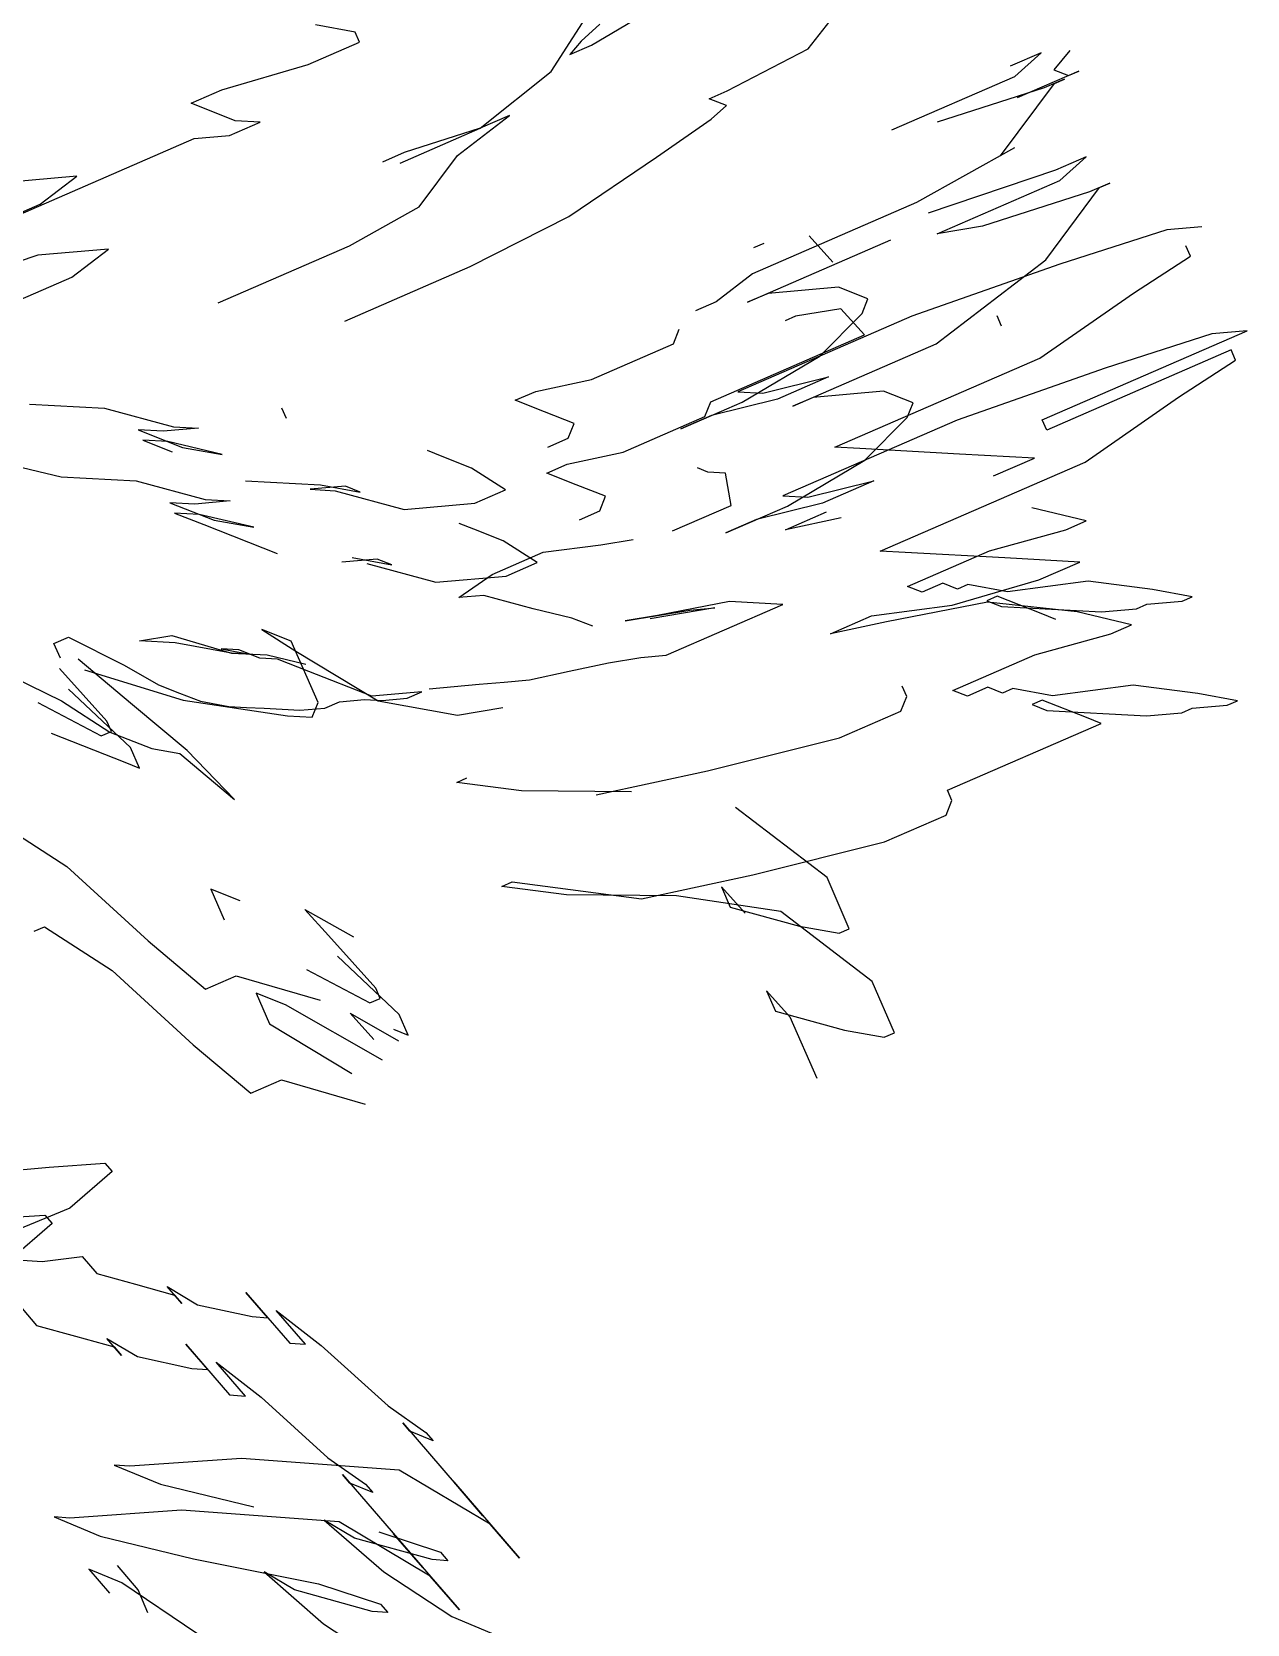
# Model space of a CAD drawing. Header units: millimetres. Extents: x 7703 to 16070, y -6855 to 95.
# Drawn here: x 14893.67 to 14905.89, y -5132.66 to -5116.66 of the extents above; entities that cross this region are included whole.
import ezdxf

# ---------------------------------------------------------------- set-up
doc = ezdxf.new("R2010")
doc.units = ezdxf.units.MM
doc.layers.add('AĞAÇLAR', color=7, linetype='Continuous')
doc.layers.add('kapı', color=6, linetype='Continuous', lineweight=9)

# ---------------------------------------------------------------- blocks, each defined once
blk = doc.blocks.new('A$C06865A3D')
at = {"color": 87}
for p, q in [((2.81919, 3.29599), (2.80633, 3.26335)), ((2.8083, 3.30029), (2.80946, 3.28726)), ((2.81705, 3.29055), (2.81919, 3.29599)), ((2.79846, 3.28887), (2.79203, 3.27255)), ((2.79747, 3.2704), (2.79846, 3.28887)), ((2.80946, 3.28726), (2.81705, 3.29055)), ((2.81694, 3.28787), (2.81265, 3.27699)), ((2.8148, 3.28243), (2.81694, 3.28787)), ((2.81265, 3.27699), (2.78577, 3.22473)), ((2.82158, 3.23576), (2.8148, 3.28243)), ((2.77175, 3.20511), (2.79747, 3.2704)), ((2.85368, 3.26711), (2.84725, 3.25079)), ((2.8527, 3.24864), (2.85368, 3.26711)), ((2.87217, 3.26611), (2.86788, 3.25523)), ((2.87002, 3.26067), (2.87217, 3.26611)), ((2.8768, 3.214), (2.87002, 3.26067)), ((2.93474, 3.15346), (2.97762, 3.26228)), ((2.97762, 3.26228), (2.96574, 3.2481)), ((2.71075, 3.20418), (2.70477, 3.25412)), ((2.84725, 3.25079), (2.81608, 3.18765)), ((2.86788, 3.25523), (2.841, 3.20297)), ((2.82383, 3.24388), (2.80783, 3.18733)), ((2.82697, 3.18335), (2.8527, 3.24864)), ((2.96574, 3.2481), (2.93886, 3.19584)), ((2.97878, 3.24925), (2.94019, 3.15132)), ((2.97681, 3.21231), (2.98422, 3.2471)), ((2.98422, 3.2471), (2.97878, 3.24925)), ((2.86742, 3.14228), (2.8768, 3.214)), ((2.96626, 3.15361), (2.97681, 3.21231)), ((2.69644, 3.15857), (2.71075, 3.20418)), ((2.841, 3.20297), (2.82697, 3.18335)), ((2.93886, 3.19584), (2.9034, 3.12181)), ((2.80783, 3.18733), (2.77354, 3.10028)), ((2.6927, 3.14907), (2.69644, 3.15857)), ((2.70154, 3.1529), (2.6927, 3.14907)), ((2.70097, 3.14215), (2.70154, 3.1529)), ((2.92339, 3.0448), (2.96626, 3.15361)), ((2.94019, 3.15132), (2.93474, 3.15346)), ((2.69483, 3.10796), (2.70097, 3.14215)), ((2.7989, 3.13428), (2.78042, 3.13528)), ((2.83741, 3.06611), (2.86742, 3.14228)), ((2.81908, 3.12005), (2.80506, 3.10043)), ((2.8054, 3.03744), (2.83756, 3.11905)), ((2.83756, 3.11905), (2.81908, 3.12005)), ((2.9034, 3.12181), (2.86696, 3.02932)), ((3.111, 3.12173), (3.09368, 3.10969)), ((3.10886, 3.11628), (3.111, 3.12173)), ((2.7664, 3.11566), (2.76425, 3.11022)), ((2.88063, 3.11193), (2.86545, 3.10534)), ((2.88393, 3.10434), (2.88063, 3.11193)), ((3.00126, 3.11468), (2.97206, 3.08848)), ((2.99269, 3.09292), (3.00126, 3.11468)), ((3.04367, 3.11054), (3.01876, 3.09522)), ((3.03939, 3.09966), (3.04367, 3.11054)), ((3.09368, 3.10969), (3.06662, 3.08893)), ((3.09698, 3.10211), (3.10886, 3.11628)), ((2.68437, 3.05352), (2.69483, 3.10796)), ((2.86545, 3.10534), (2.84169, 3.07699)), ((2.88411, 3.07285), (2.88393, 3.10434)), ((3.09484, 3.09667), (3.09698, 3.10211)), ((2.77354, 3.10028), (2.77041, 3.07637)), ((2.80506, 3.10043), (2.80291, 3.09499)), ((2.97009, 3.05154), (2.99269, 3.09292)), ((3.01876, 3.09522), (2.98197, 3.06572)), ((3.01894, 3.06372), (3.03939, 3.09966)), ((3.08296, 3.08249), (3.09484, 3.09667)), ((2.97206, 3.08848), (2.93312, 3.05353)), ((3.06662, 3.08893), (3.04072, 3.05514)), ((2.84169, 3.07699), (2.83741, 3.06611)), ((3.04402, 3.04755), (3.08296, 3.08249)), ((2.8724, 3.02718), (2.88411, 3.07285)), ((2.87669, 3.03806), (2.895, 3.06856)), ((2.895, 3.06856), (2.88428, 3.04135)), ((2.98197, 3.06572), (2.95178, 3.02104)), ((3.00179, 3.0202), (3.01894, 3.06372)), ((3.03678, 2.98126), (3.06894, 3.06287)), ((3.06135, 3.05958), (3.03858, 3.0497)), ((3.06894, 3.06287), (3.06135, 3.05958)), ((2.66632, 2.99841), (2.68437, 3.05352)), ((2.93312, 3.05353), (2.92339, 3.0448)), ((2.94419, 3.01775), (2.97009, 3.05154)), ((3.04072, 3.05514), (3.0234, 3.04311)), ((2.53691, 3.04267), (2.51958, 3.03064)), ((2.54235, 3.04052), (2.53691, 3.04267)), ((3.0234, 3.04311), (3.02125, 3.03767)), ((3.03858, 3.0497), (3.03643, 3.04426)), ((3.03643, 3.04426), (3.04402, 3.04755)), ((2.53163, 3.01332), (2.54235, 3.04052)), ((2.80871, 3.02985), (2.8054, 3.03744)), ((2.88428, 3.04135), (2.86597, 3.01085)), ((2.86696, 3.02932), (2.87669, 3.03806)), ((3.01366, 3.03437), (3.00938, 3.02349)), ((3.02125, 3.03767), (3.01366, 3.03437)), ((2.79156, 2.98633), (2.80871, 3.02985)), ((2.85954, 2.99453), (2.8724, 3.02718)), ((2.95178, 3.02104), (2.93562, 2.99598)), ((2.93562, 2.99598), (2.94419, 3.01775)), ((3.00938, 3.02349), (3.00179, 3.0202)), ((2.50904, 2.97194), (2.53163, 3.01332)), ((2.86597, 3.01085), (2.85954, 2.99453)), ((2.6401, 2.93187), (2.66632, 2.99841)), ((2.77539, 2.96127), (2.79156, 2.98633)), ((3.04223, 2.97912), (3.03678, 2.98126)), ((3.04553, 2.97153), (3.04223, 2.97912)), ((2.50261, 2.95562), (2.50904, 2.97194)), ((2.53511, 2.97424), (2.52538, 2.9655)), ((2.52868, 2.95792), (2.53511, 2.97424)), ((3.03267, 2.93889), (3.04553, 2.97153)), ((2.52538, 2.9655), (2.50261, 2.95562)), ((2.7711, 2.95039), (2.77539, 2.96127)), ((2.80147, 2.96357), (2.78629, 2.95698)), ((2.80477, 2.95598), (2.80147, 2.96357)), ((2.5168, 2.94374), (2.52868, 2.95792)), ((2.78629, 2.95698), (2.7711, 2.95039)), ((2.80048, 2.9451), (2.80477, 2.95598)), ((2.45463, 2.78596), (2.5168, 2.94374)), ((2.99605, 2.87789), (3.03267, 2.93889)), ((2.78003, 2.90916), (2.76485, 2.90257)), ((2.80066, 2.91361), (2.78003, 2.90916)), ((2.79422, 2.89728), (2.80066, 2.91361)), ((2.76485, 2.90257), (2.75726, 2.89928)), ((2.77047, 2.86893), (2.79422, 2.89728)), ((2.65455, 2.87417), (2.6491, 2.87632)), ((2.96372, 2.82778), (2.99605, 2.87789)), ((3.07972, 2.88264), (3.01998, 2.87475)), ((3.10695, 2.87191), (3.07972, 2.88264)), ((2.5259, 2.87102), (2.50214, 2.84266)), ((2.52277, 2.84711), (2.5259, 2.87102)), ((2.73796, 2.85031), (2.77047, 2.86893)), ((3.01998, 2.87475), (2.9756, 2.84195)), ((3.10481, 2.86647), (3.10695, 2.87191)), ((2.73037, 2.84702), (2.7477, 2.85905)), ((2.7477, 2.85905), (2.74011, 2.85575)), ((3.08748, 2.85444), (3.10481, 2.86647)), ((2.74011, 2.85575), (2.72823, 2.84158)), ((3.05498, 2.83582), (3.08748, 2.85444)), ((2.50214, 2.84266), (2.47312, 2.78496)), ((2.50562, 2.80358), (2.52277, 2.84711)), ((2.82766, 2.82774), (2.84168, 2.84735)), ((2.9756, 2.84195), (2.93452, 2.80157)), ((3.04409, 2.84011), (3.05498, 2.83582)), ((3.06257, 2.83911), (3.04409, 2.84011)), ((3.09525, 2.82624), (3.06257, 2.83911)), ((2.79301, 2.80368), (2.82766, 2.82774)), ((2.90961, 2.78625), (2.96372, 2.82778)), ((2.66421, 2.82281), (2.65233, 2.80863)), ((2.65447, 2.81407), (2.66421, 2.82281)), ((2.68269, 2.82181), (2.65777, 2.80648)), ((2.66322, 2.80434), (2.70117, 2.82081)), ((2.66536, 2.80978), (2.68269, 2.82181)), ((2.62197, 2.79545), (2.65447, 2.81407)), ((2.64259, 2.79989), (2.66536, 2.80978)), ((2.65233, 2.80863), (2.64259, 2.79989)), ((2.65777, 2.80648), (2.64804, 2.79775)), ((2.64804, 2.79775), (2.66322, 2.80434)), ((2.74417, 2.7915), (2.79301, 2.80368)), ((2.93452, 2.80157), (2.90746, 2.7808)), ((2.59277, 2.76924), (2.62197, 2.79545)), ((2.73872, 2.79364), (2.72354, 2.78705)), ((2.7714, 2.78077), (2.73872, 2.79364)), ((2.72354, 2.78705), (2.74417, 2.7915)), ((2.90746, 2.7808), (2.90961, 2.78625)), ((2.77471, 2.77318), (2.7714, 2.78077)), ((2.56785, 2.75392), (2.59277, 2.76924)), ((2.76497, 2.76444), (2.77471, 2.77318)), ((2.72059, 2.73165), (2.76497, 2.76444)), ((2.6729, 2.70644), (2.72059, 2.73165)), ((2.70014, 2.69571), (2.66317, 2.6977)), ((2.71862, 2.69471), (2.67406, 2.69341)), ((2.70558, 2.69356), (2.70014, 2.69571)), ((2.70344, 2.68812), (2.70558, 2.69356)), ((2.72951, 2.69042), (2.71862, 2.69471)), ((2.66763, 2.67709), (2.70344, 2.68812)), ((2.68397, 2.67065), (2.72192, 2.68713)), ((2.72192, 2.68713), (2.72951, 2.69042)), ((2.89825, 2.67758), (2.92647, 2.68532)), ((2.91673, 2.67659), (2.89825, 2.67758)), ((2.92763, 2.67229), (2.87119, 2.65682)), ((2.87119, 2.65682), (2.85601, 2.65023)), ((2.87235, 2.64379), (2.9212, 2.65597)), ((2.85601, 2.65023), (2.87235, 2.64379)), ((2.89744, 2.62762), (2.93754, 2.64953)), ((2.89101, 2.6113), (2.89744, 2.62762)), ((2.8519, 2.60785), (2.89101, 2.6113)), ((2.75305, 2.59652), (2.79431, 2.6054)), ((2.79431, 2.6054), (2.8519, 2.60785)), ((2.75091, 2.59108), (2.75305, 2.59652)), ((3.05456, 2.50494), (3.07831, 2.50906)), ((3.07831, 2.50906), (3.08415, 2.50863)), ((2.97788, 2.49886), (3.00747, 2.50255)), ((3.00747, 2.50255), (3.05456, 2.50494)), ((3.07205, 2.50365), (3.06622, 2.50408)), ((3.06622, 2.50408), (3.13037, 2.49935)), ((3.08415, 2.50863), (3.07205, 2.50365)), ((3.13037, 2.49935), (3.10704, 2.50107)), ((3.10704, 2.50107), (3.15953, 2.49721)), ((2.97745, 2.49302), (2.95995, 2.49431)), ((2.95995, 2.49431), (2.99494, 2.49173)), ((2.97119, 2.48761), (2.97745, 2.49302)), ((3.00121, 2.49714), (2.97788, 2.49886)), ((2.99494, 2.49173), (3.00121, 2.49714)), ((3.1362, 2.49892), (3.08242, 2.48528)), ((3.15953, 2.49721), (3.1362, 2.49892)), ((2.84073, 2.46788), (2.85995, 2.48994)), ((2.85995, 2.48994), (2.86578, 2.48951)), ((2.86578, 2.48951), (2.86363, 2.46032)), ((2.94657, 2.47182), (2.97119, 2.48761)), ((3.08242, 2.48528), (3.0198, 2.4312)), ((2.92864, 2.46727), (2.94657, 2.47182)), ((2.9403, 2.46641), (2.92864, 2.46727)), ((3.09777, 2.4548), (3.12822, 2.47016)), ((3.13405, 2.46973), (3.12779, 2.46433)), ((3.12822, 2.47016), (3.13405, 2.46973)), ((2.91612, 2.45645), (2.93447, 2.46684)), ((2.93447, 2.46684), (2.9403, 2.46641)), ((3.12779, 2.46433), (3.09107, 2.44355)), ((2.89776, 2.44606), (2.91612, 2.45645)), ((3.04227, 2.4178), (3.09777, 2.4548)), ((2.8861, 2.44692), (2.89776, 2.44606)), ((3.09107, 2.44355), (3.07315, 2.439)), ((3.1144, 2.44183), (3.15609, 2.4505)), ((3.07315, 2.439), (3.1144, 2.44183)), ((3.0198, 2.4312), (2.98137, 2.38707)), ((2.99929, 2.39162), (3.04227, 2.4178)), ((2.9751, 2.38166), (2.99929, 2.39162)), ((2.98137, 2.38707), (2.9751, 2.38166))]:
    blk.add_line(p, q, dxfattribs=at)
at = {"color": 84}
for p, q in [((2.9224, 3.28403), (2.91052, 3.26986)), ((2.91052, 3.26986), (2.88363, 3.2176)), ((2.92158, 3.23407), (2.929, 3.26886)), ((2.929, 3.26886), (2.92355, 3.27101)), ((2.91104, 3.17537), (2.92158, 3.23407)), ((2.88363, 3.2176), (2.84818, 3.14357)), ((2.86817, 3.06656), (2.91104, 3.17537)), ((2.88497, 3.17307), (2.87952, 3.17522)), ((2.78218, 3.08787), (2.81219, 3.16404)), ((2.84818, 3.14357), (2.81173, 3.05108)), ((3.05578, 3.14348), (3.03845, 3.13145)), ((3.05363, 3.13804), (3.05578, 3.14348)), ((2.94604, 3.13644), (2.91684, 3.11023)), ((2.93746, 3.11468), (2.94604, 3.13644)), ((3.04176, 3.12387), (3.05363, 3.13804)), ((2.81022, 3.1271), (2.78647, 3.09875)), ((2.8254, 3.13369), (2.81022, 3.1271)), ((2.82871, 3.1261), (2.8254, 3.13369)), ((2.82888, 3.09461), (2.82871, 3.1261)), ((2.98845, 3.1323), (2.96354, 3.11698)), ((2.98416, 3.12142), (2.98845, 3.1323)), ((3.03845, 3.13145), (3.0114, 3.11069)), ((2.96371, 3.08548), (2.98416, 3.12142)), ((3.02774, 3.10425), (3.03961, 3.11843)), ((3.03961, 3.11843), (3.04176, 3.12387)), ((2.91684, 3.11023), (2.8779, 3.07529)), ((3.0114, 3.11069), (2.9855, 3.0769)), ((2.9888, 3.06931), (3.02774, 3.10425)), ((2.78647, 3.09875), (2.78218, 3.08787)), ((2.81718, 3.04894), (2.82888, 3.09461)), ((2.82147, 3.05982), (2.83977, 3.09032)), ((2.83977, 3.09032), (2.82906, 3.06311)), ((2.94656, 3.04195), (2.96371, 3.08548)), ((3.01371, 3.08463), (3.00612, 3.08134)), ((2.9855, 3.0769), (2.96817, 3.06487)), ((3.00612, 3.08134), (2.98335, 3.07146)), ((2.8779, 3.07529), (2.86817, 3.06656)), ((2.98335, 3.07146), (2.98121, 3.06601)), ((2.98121, 3.06601), (2.9888, 3.06931)), ((2.82906, 3.06311), (2.81075, 3.03261)), ((2.81173, 3.05108), (2.82147, 3.05982)), ((2.96603, 3.05943), (2.95844, 3.05613)), ((2.96817, 3.06487), (2.96603, 3.05943)), ((2.77005, 3.04509), (2.76675, 3.05267)), ((2.95844, 3.05613), (2.95415, 3.04525)), ((2.7529, 3.00156), (2.77005, 3.04509)), ((2.80432, 3.01629), (2.81718, 3.04894)), ((2.89656, 3.0428), (2.88039, 3.01774)), ((2.95415, 3.04525), (2.94656, 3.04195)), ((2.88039, 3.01774), (2.88897, 3.03951)), ((2.81075, 3.03261), (2.80432, 3.01629)), ((2.73674, 2.9765), (2.7529, 3.00156)), ((2.987, 3.00088), (2.98156, 3.00302)), ((2.99031, 2.99329), (2.987, 3.00088)), ((2.97745, 2.96065), (2.99031, 2.99329)), ((2.73245, 2.96562), (2.73674, 2.9765)), ((2.76281, 2.9788), (2.74763, 2.97221)), ((2.76611, 2.97121), (2.76281, 2.9788)), ((2.74763, 2.97221), (2.73245, 2.96562)), ((2.76182, 2.96033), (2.76611, 2.97121)), ((2.94083, 2.89965), (2.97745, 2.96065)), ((2.762, 2.92884), (2.74137, 2.92439)), ((2.75557, 2.91251), (2.762, 2.92884)), ((2.72619, 2.9178), (2.7186, 2.91451)), ((2.74137, 2.92439), (2.72619, 2.9178)), ((2.73181, 2.88416), (2.75557, 2.91251)), ((3.02449, 2.9044), (2.96476, 2.89651)), ((3.05173, 2.89367), (3.02449, 2.9044)), ((2.9085, 2.84954), (2.94083, 2.89965)), ((3.04958, 2.88823), (3.05173, 2.89367)), ((2.48724, 2.88625), (2.46349, 2.85789)), ((2.48411, 2.86234), (2.48724, 2.88625)), ((2.69931, 2.86554), (2.73181, 2.88416)), ((3.03226, 2.8762), (3.04958, 2.88823)), ((2.99975, 2.85758), (3.03226, 2.8762)), ((2.70145, 2.87098), (2.68957, 2.85681)), ((2.69172, 2.86225), (2.70904, 2.87428)), ((2.70904, 2.87428), (2.70145, 2.87098)), ((2.46696, 2.81881), (2.48411, 2.86234)), ((2.66252, 2.83604), (2.69172, 2.86225)), ((2.68957, 2.85681), (2.69931, 2.86554)), ((2.92037, 2.86371), (2.8793, 2.82333)), ((2.98886, 2.86187), (2.99975, 2.85758)), ((3.00734, 2.86087), (2.98886, 2.86187)), ((2.62555, 2.83804), (2.61367, 2.82386)), ((2.61581, 2.8293), (2.62555, 2.83804)), ((2.64403, 2.83704), (2.61912, 2.82172)), ((2.62671, 2.82501), (2.64403, 2.83704)), ((2.58331, 2.81068), (2.61581, 2.8293)), ((2.60394, 2.81513), (2.62671, 2.82501)), ((2.61367, 2.82386), (2.60394, 2.81513)), ((2.61912, 2.82172), (2.60938, 2.81298)), ((2.60938, 2.81298), (2.62456, 2.81957)), ((2.8793, 2.82333), (2.85224, 2.80256)), ((2.55411, 2.78448), (2.58331, 2.81068)), ((2.85224, 2.80256), (2.85438, 2.808)), ((2.84303, 2.69934), (2.87124, 2.70708)), ((2.86151, 2.69835), (2.84303, 2.69934)), ((2.89848, 2.69635), (2.86151, 2.69835)), ((2.91696, 2.69535), (2.8724, 2.69405)), ((2.90392, 2.6942), (2.89848, 2.69635)), ((2.90178, 2.68876), (2.90392, 2.6942)), ((2.92785, 2.69106), (2.91696, 2.69535)), ((2.86597, 2.67773), (2.90178, 2.68876)), ((2.92026, 2.68777), (2.92785, 2.69106)), ((2.81597, 2.67858), (2.80079, 2.67199)), ((2.80079, 2.67199), (2.81713, 2.66555)), ((2.84222, 2.64938), (2.88231, 2.67129)), ((2.83579, 2.63306), (2.84222, 2.64938)), ((2.69783, 2.61828), (2.73908, 2.62716)), ((2.73908, 2.62716), (2.79668, 2.62961)), ((2.79668, 2.62961), (2.83579, 2.63306)), ((2.98093, 2.54029), (3.01052, 2.54398)), ((3.01052, 2.54398), (3.05761, 2.54638)), ((3.05761, 2.54638), (3.08137, 2.5505)), ((3.07511, 2.54509), (3.06927, 2.54552)), ((3.06927, 2.54552), (3.13343, 2.54079)), ((3.0872, 2.55007), (3.07511, 2.54509)), ((3.08137, 2.5505), (3.0872, 2.55007)), ((3.13343, 2.54079), (3.1101, 2.54251)), ((3.1101, 2.54251), (3.16259, 2.53864)), ((2.9805, 2.53446), (2.96301, 2.53575)), ((2.96301, 2.53575), (2.998, 2.53317)), ((2.97424, 2.52905), (2.9805, 2.53446)), ((3.00426, 2.53857), (2.98093, 2.54029)), ((2.998, 2.53317), (3.00426, 2.53857)), ((3.13926, 2.54036), (3.08548, 2.52672)), ((3.16259, 2.53864), (3.13926, 2.54036)), ((2.84379, 2.50931), (2.863, 2.53138)), ((2.863, 2.53138), (2.86883, 2.53095)), ((2.86883, 2.53095), (2.86668, 2.50176)), ((2.94962, 2.51325), (2.97424, 2.52905)), ((3.08548, 2.52672), (3.02285, 2.47263)), ((2.81161, 2.4706), (2.84379, 2.50931)), ((2.9317, 2.5087), (2.94962, 2.51325)), ((3.10082, 2.49624), (3.13127, 2.5116)), ((3.13711, 2.51117), (3.13084, 2.50576)), ((3.13127, 2.5116), (3.13711, 2.51117)), ((2.86668, 2.50176), (2.85244, 2.46759)), ((2.91917, 2.49789), (2.93753, 2.50827)), ((2.94336, 2.50784), (2.9317, 2.5087)), ((2.93753, 2.50827), (2.94336, 2.50784)), ((3.13084, 2.50576), (3.09413, 2.48499)), ((3.15914, 2.49194), (3.18333, 2.50189)), ((2.90081, 2.4875), (2.91917, 2.49789)), ((2.8762, 2.47171), (2.88915, 2.48836)), ((2.88915, 2.48836), (2.90081, 2.4875)), ((3.09413, 2.48499), (3.0762, 2.48044)), ((3.11746, 2.48327), (3.15914, 2.49194)), ((3.0762, 2.48044), (3.11746, 2.48327)), ((2.85115, 2.45007), (2.8762, 2.47171)), ((3.02285, 2.47263), (2.98442, 2.42851)), ((3.00235, 2.43306), (3.04532, 2.45924)), ((2.97816, 2.4231), (3.00235, 2.43306)), ((2.98442, 2.42851), (2.97816, 2.4231))]:
    blk.add_line(p, q, dxfattribs=at)
at = {"color": 72}
for p, q in [((2.62929, 3.12535), (2.63762, 3.15786)), ((2.62401, 3.10058), (2.61448, 3.1446)), ((2.62459, 3.13615), (2.62389, 3.123)), ((2.62389, 3.123), (2.62471, 3.11373)), ((2.62471, 3.11373), (2.62929, 3.12535)), ((2.61886, 3.0534), (2.62401, 3.10058)), ((2.62496, 3.06889), (2.61886, 3.0534)), ((2.62274, 3.05188), (2.62496, 3.06889)), ((2.61886, 3.0534), (2.59972, 3.01621)), ((2.60208, 3.01081), (2.61886, 3.0534)), ((2.62051, 3.03486), (2.62274, 3.05188)), ((2.62534, 3.00164), (2.62051, 3.03486)), ((2.59972, 3.01621), (2.59515, 3.00459)), ((2.83034, 3.01034), (2.82493, 3.008)), ((2.83727, 3.01656), (2.83034, 3.01034)), ((2.85125, 3.00658), (2.83727, 3.01656)), ((2.61396, 2.96139), (2.62534, 3.00164)), ((2.83904, 2.9756), (2.85125, 3.00658)), ((2.88265, 2.9271), (2.90706, 2.98906)), ((2.90706, 2.98906), (2.88627, 2.97041)), ((2.88627, 2.97041), (2.86479, 2.93861)), ((2.58649, 2.89168), (2.61396, 2.96139)), ((2.88322, 2.96266), (2.86326, 2.93474)), ((2.87477, 2.95257), (2.88322, 2.96266)), ((2.81756, 2.9438), (2.82754, 2.95776)), ((2.8548, 2.92465), (2.87477, 2.95257)), ((2.79912, 2.91975), (2.81756, 2.9438)), ((2.86479, 2.93861), (2.8548, 2.92465)), ((2.87419, 2.91701), (2.88265, 2.9271)), ((2.78844, 2.89264), (2.79912, 2.91975)), ((2.84482, 2.91069), (2.83402, 2.906)), ((2.86421, 2.90305), (2.87419, 2.91701)), ((2.83402, 2.906), (2.81628, 2.89509)), ((2.8527, 2.88521), (2.86421, 2.90305)), ((2.78469, 2.87175), (2.78844, 2.89264)), ((2.81628, 2.89509), (2.79314, 2.88184)), ((2.8412, 2.86738), (2.8527, 2.88521)), ((2.79314, 2.88184), (2.78469, 2.87175)), ((2.83274, 2.85729), (2.8412, 2.86738)), ((2.82429, 2.8472), (2.83274, 2.85729)), ((2.81583, 2.83711), (2.82429, 2.8472)), ((2.80738, 2.82702), (2.81583, 2.83711)), ((2.80585, 2.82315), (2.78894, 2.80297)), ((2.8028, 2.8154), (2.80585, 2.82315)), ((2.79435, 2.80531), (2.8028, 2.8154)), ((2.78894, 2.80297), (2.75652, 2.7889)), ((2.78742, 2.79909), (2.79435, 2.80531)), ((2.77896, 2.789), (2.78742, 2.79909)), ((2.73491, 2.77952), (2.75265, 2.79043)), ((2.75652, 2.7889), (2.74031, 2.78186)), ((2.77591, 2.78126), (2.77896, 2.789)), ((2.72105, 2.76708), (2.73491, 2.77952)), ((2.73338, 2.77565), (2.72258, 2.77096)), ((2.74031, 2.78186), (2.73338, 2.77565)), ((2.76746, 2.77117), (2.77591, 2.78126)), ((2.71565, 2.76474), (2.72798, 2.7733)), ((2.72258, 2.77096), (2.71565, 2.76474)), ((2.72798, 2.7733), (2.72105, 2.76708)), ((2.76053, 2.76495), (2.76746, 2.77117)), ((2.69251, 2.75149), (2.72105, 2.76708)), ((2.72105, 2.76708), (2.69639, 2.74996)), ((2.7536, 2.75873), (2.76053, 2.76495)), ((2.68253, 2.73753), (2.69251, 2.75149)), ((2.73974, 2.7463), (2.74667, 2.75252)), ((2.74667, 2.75252), (2.7536, 2.75873)), ((2.69639, 2.74996), (2.68253, 2.73753)), ((2.72741, 2.73774), (2.73974, 2.7463)), ((2.7166, 2.73305), (2.72741, 2.73774)), ((2.68571, 2.72285), (2.70579, 2.72836)), ((2.70579, 2.72836), (2.7166, 2.73305)), ((2.65481, 2.71266), (2.68571, 2.72285)), ((2.65176, 2.70491), (2.65481, 2.71266)), ((2.70357, 2.71134), (2.66645, 2.70807)), ((2.74069, 2.71461), (2.70357, 2.71134)), ((2.72683, 2.70217), (2.73916, 2.71074)), ((2.73916, 2.71074), (2.75773, 2.71237)), ((2.77629, 2.714), (2.74069, 2.71461)), ((2.75773, 2.71237), (2.77629, 2.714)), ((2.65952, 2.70186), (2.65176, 2.70491)), ((2.70522, 2.6928), (2.72683, 2.70217)), ((2.67585, 2.68647), (2.70522, 2.6928)), ((2.63956, 2.67393), (2.67585, 2.68647)), ((3.03317, 2.3858), (3.01657, 2.38703)), ((3.07114, 2.39136), (3.02456, 2.38226)), ((3.04532, 2.38073), (3.03317, 2.3858)), ((3.02456, 2.38226), (3.00735, 2.37517)), ((3.00735, 2.37517), (3.02395, 2.37394))]:
    blk.add_line(p, q, dxfattribs=at)
at = {"color": 21}
blk.add_line((2.77041, 3.07637), (2.76612, 3.06549), dxfattribs=at)
blk = doc.blocks.new('21')
at = {"layer": 'AĞAÇLAR', "xscale": 100.0000000000477, "yscale": 100.0000000000477, "zscale": 100.0000000000477, "rotation": 224.9999999999528}
blk.add_blockref('A$C06865A3D', (6127.911, 8049.886), dxfattribs=at)

msp = doc.modelspace()

# ---------------------------------------------------------------- block references
at = {"layer": 'kapı', "color": 7, "xscale": 0.1920239999773912, "yscale": 0.1920239999773912, "zscale": 0.1920239999773912, "rotation": 90}
msp.add_blockref('21', (16366.931, -6300.232, 469.979), dxfattribs=at)

doc.saveas('drawing.dxf')
